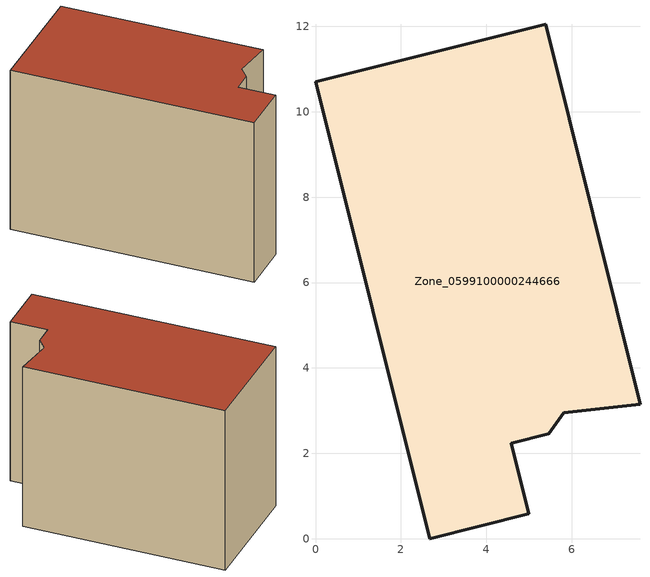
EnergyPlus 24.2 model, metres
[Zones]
Zone_0599100000244666
 floor ground (C_G): 5,0.59 2.68,0 0,10.71 5.39,12.05 7.6,3.15 5.82,2.95 5.47,2.45 4.59,2.23 z0
 wall outside (C_F): 2.68,0 5,0.59 4.59,2.23 5.47,2.45 5.82,2.95 7.6,3.15 5.39,12.05 0,10.71 2.68,0 z0:7.82
 roof outside (C_R): 5.82,2.95 7.6,3.15 5.39,12.05 0,10.71 2.68,0 5,0.59 4.59,2.23 5.47,2.45 z7.82
[BUILDING]
Pand.0599100000244666: North Axis=0; Terrain=City; Loads Convergence Tolerance Value=0.04; Temperature Convergence Tolerance Value=0.4; Solar Distribution=FullExterior; Maximum Number of Warmup Days=25; Minimum Number of Warmup Days=1
[Site:Location]
Rotterdam.The.Hague.AP_ZH_NLD Design_Conditions: Latitude=51.96; Longitude=4.45; Time Zone=1; Elevation=-4.5
[SITE:GROUNDTEMPERATURE:BUILDINGSURFACE]
18, 18, 18, 18, 18, 18, 18, 18, 18, 18, 18, 18
[MATERIAL] Thermal Absorptance=0.9; Solar Absorptance=0.7; Visible Absorptance=0.7
Name | Roughness | Thickness | Conductivity | Density | Specific Heat
G.TI.1975-1991 | MediumSmooth | 0.15 | 0.288461 | 540 | 1210
F.TI.1975-1991 | Rough | 0.3 | 0.230769 | 1920 | 840
R.TI.1975-1991 | MediumRough | 0.2 | 0.153846 | 1500 | 1000
[CONSTRUCTION]
C_G: G.TI.1975-1991
C_F: F.TI.1975-1991
C_R: R.TI.1975-1991
[ZONE]
Zone_0599100000244666: Type=1; Multiplier=1; Ceiling Height=Autocalculate; Volume=Autocalculate; Floor Area=autocalculate; Part of Total Floor Area=Yes
[ZONEINFILTRATION:DESIGNFLOWRATE]
Infil_Zone_0599100000244666: Zone or ZoneList or Space or SpaceList=Zone_0599100000244666; Schedule=AlwaysOn; Design Flow Rate Calculation Method=Flow/Area; Flow Rate per Floor Area=0.003; Constant Term Coefficient=1; Temperature Term Coefficient=0; Velocity Term Coefficient=0; Velocity Squared Term Coefficient=0
[HVACTEMPLATE:ZONE:IDEALLOADSAIRSYSTEM]
Zone_0599100000244666: Maximum Heating Supply Air Temperature=50; Minimum Cooling Supply Air Temperature=13; Maximum Heating Supply Air Humidity Ratio=0.0156; Minimum Cooling Supply Air Humidity Ratio=0.0077; Heating Limit=NoLimit; Cooling Limit=NoLimit; Dehumidification Control Type=ConstantSensibleHeatRatio; Cooling Sensible Heat Ratio=0.7; Dehumidification Setpoint=60; Humidification Control Type=None; Humidification Setpoint=30; Outdoor Air Method=None; Outdoor Air Flow Rate per Person=0.00944; Outdoor Air Flow Rate per Zone Floor Area=0; Outdoor Air Flow Rate per Zone=0; Demand Controlled Ventilation Type=None; Outdoor Air Economizer Type=NoEconomizer; Heat Recovery Type=None; Sensible Heat Recovery Effectiveness=0.7; Latent Heat Recovery Effectiveness=0.65
[ZONECONTROL:THERMOSTAT]
ThermostatControl_Zone_0599100000244666: Zone or ZoneList=Zone_0599100000244666; Control Type Schedule=DualSetpointControlType; Control 1=Thermostat_Zone_0599100000244666; Temperature Difference Between Cutout And Setpoint=0
[THERMOSTATSETPOINT:DUALSETPOINT]
Thermostat_Zone_0599100000244666: Heating Setpoint Temperature Schedule=HeatingSetpoint_Zone_0599100000244666; Cooling Setpoint Temperature Schedule=CoolingSetpoint_Zone_0599100000244666
[SCHEDULE:COMPACT]
HeatingSetpoint_Zone_0599100000244666: Through: 12/31, For: AllDays, Until: 24:00, 21
CoolingSetpoint_Zone_0599100000244666: Through: 12/31, For: AllDays, Until: 24:00, 24
DualSetpointControlType: Through: 12/31, For: AllDays, Until: 24:00, 4
AlwaysOn: Through: 12/31, For: AllDays, Until: 24:00, 1
